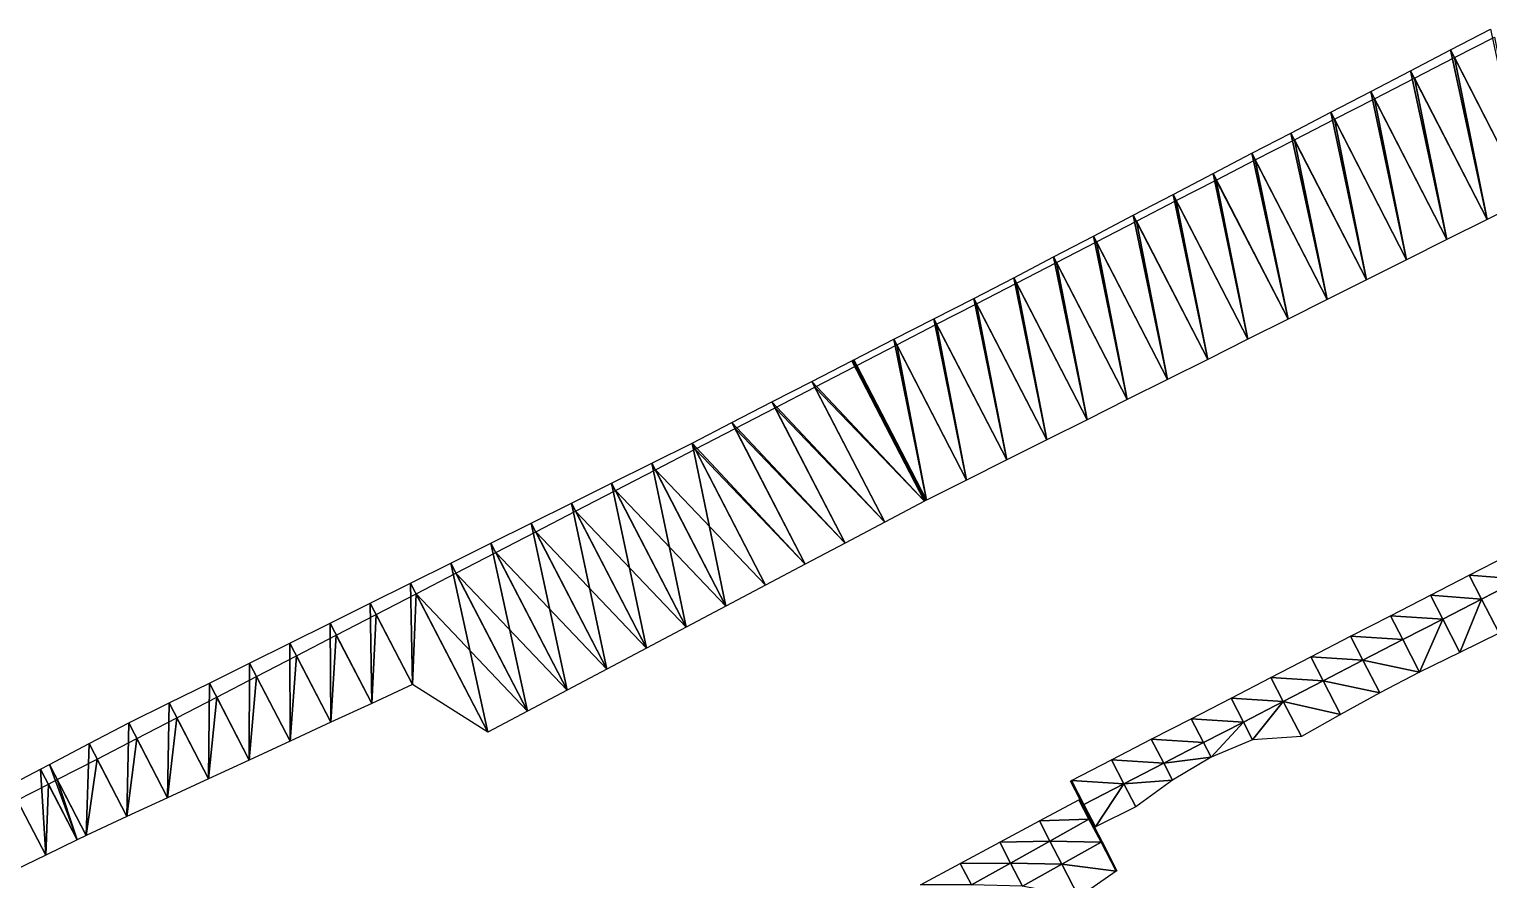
# Model space of a CAD drawing. Header units: metres. Extents: x 1882598 to 1885460, y 3171405 to 3171756.
# Drawn here: x 1882945.33 to 1882977.83, y 3171534.38 to 3171553.32 of the extents above; entities that cross this region are included whole.
import ezdxf

# ---------------------------------------------------------------- set-up
doc = ezdxf.new("R2010")
doc.units = ezdxf.units.M
doc.header["$MEASUREMENT"] = 0
doc.layers.add('Triangles surfaces projet', color=7, linetype='Continuous', true_color=0x848484)

msp = doc.modelspace()

# ---------------------------------------------------------------- linework, layer by layer
at = {"layer": 'Triangles surfaces projet'}
for points in [[(1882978.685, 3171549.525, 154.109), (1882976.979, 3171552.854, 154.041), (1882977.869, 3171553.316, 154.025), (1882978.685, 3171549.525, 154.109)], [(1882977.79, 3171549.077, 154.126), (1882976.089, 3171552.392, 154.057), (1882976.979, 3171552.854, 154.041), (1882977.79, 3171549.077, 154.126)], [(1882977.79, 3171549.077, 154.126), (1882976.979, 3171552.854, 154.041), (1882978.685, 3171549.525, 154.109), (1882977.79, 3171549.077, 154.126)], [(1882977.96, 3171553.139, 154.379), (1882978.685, 3171549.525, 154.459), (1882977.067, 3171552.682, 154.395), (1882977.96, 3171553.139, 154.379)], [(1882977.067, 3171552.682, 154.395), (1882977.79, 3171549.077, 154.476), (1882976.175, 3171552.225, 154.41), (1882977.067, 3171552.682, 154.395)], [(1882978.685, 3171549.525, 154.459), (1882977.79, 3171549.077, 154.476), (1882977.067, 3171552.682, 154.395), (1882978.685, 3171549.525, 154.459)], [(1882975.2, 3171551.93, 154.072), (1882976.089, 3171552.392, 154.057), (1882976.895, 3171548.63, 154.144), (1882975.2, 3171551.93, 154.072)], [(1882976.175, 3171552.225, 154.41), (1882976.895, 3171548.63, 154.494), (1882975.283, 3171551.768, 154.426), (1882976.175, 3171552.225, 154.41)], [(1882976.089, 3171552.392, 154.057), (1882977.79, 3171549.077, 154.126), (1882976.895, 3171548.63, 154.144), (1882976.089, 3171552.392, 154.057)], [(1882977.79, 3171549.077, 154.476), (1882976.895, 3171548.63, 154.494), (1882976.175, 3171552.225, 154.41), (1882977.79, 3171549.077, 154.476)], [(1882974.31, 3171551.467, 154.088), (1882975.2, 3171551.93, 154.072), (1882976, 3171548.182, 154.161), (1882974.31, 3171551.467, 154.088)], [(1882976, 3171548.182, 154.161), (1882975.2, 3171551.93, 154.072), (1882976.895, 3171548.63, 154.144), (1882976, 3171548.182, 154.161)], [(1882975.283, 3171551.768, 154.426), (1882976, 3171548.182, 154.511), (1882974.391, 3171551.31, 154.442), (1882975.283, 3171551.768, 154.426)], [(1882976.895, 3171548.63, 154.494), (1882976, 3171548.182, 154.511), (1882975.283, 3171551.768, 154.426), (1882976.895, 3171548.63, 154.494)], [(1882973.422, 3171551.004, 154.104), (1882974.31, 3171551.467, 154.088), (1882975.105, 3171547.734, 154.179), (1882973.422, 3171551.004, 154.104)], [(1882974.391, 3171551.31, 154.442), (1882975.105, 3171547.734, 154.529), (1882973.5, 3171550.852, 154.457), (1882974.391, 3171551.31, 154.442)], [(1882974.31, 3171551.467, 154.088), (1882976, 3171548.182, 154.161), (1882975.105, 3171547.734, 154.179), (1882974.31, 3171551.467, 154.088)], [(1882976, 3171548.182, 154.511), (1882975.105, 3171547.734, 154.529), (1882974.391, 3171551.31, 154.442), (1882976, 3171548.182, 154.511)], [(1882974.232, 3171547.297, 154.195), (1882972.555, 3171550.552, 154.119), (1882973.422, 3171551.004, 154.104), (1882974.232, 3171547.297, 154.195)], [(1882974.232, 3171547.297, 154.195), (1882973.422, 3171551.004, 154.104), (1882975.105, 3171547.734, 154.179), (1882974.232, 3171547.297, 154.195)], [(1882973.5, 3171550.852, 154.457), (1882974.232, 3171547.297, 154.545), (1882972.631, 3171550.405, 154.473), (1882973.5, 3171550.852, 154.457)], [(1882975.105, 3171547.734, 154.529), (1882974.232, 3171547.297, 154.545), (1882973.5, 3171550.852, 154.457), (1882975.105, 3171547.734, 154.529)], [(1882973.36, 3171546.861, 154.212), (1882971.689, 3171550.1, 154.135), (1882972.555, 3171550.552, 154.119), (1882973.36, 3171546.861, 154.212)], [(1882972.631, 3171550.405, 154.473), (1882973.36, 3171546.861, 154.562), (1882971.762, 3171549.958, 154.488), (1882972.631, 3171550.405, 154.473)], [(1882972.555, 3171550.552, 154.119), (1882974.232, 3171547.297, 154.195), (1882973.36, 3171546.861, 154.212), (1882972.555, 3171550.552, 154.119)], [(1882974.232, 3171547.297, 154.545), (1882973.36, 3171546.861, 154.562), (1882972.631, 3171550.405, 154.473), (1882974.232, 3171547.297, 154.545)], [(1882970.801, 3171549.636, 154.15), (1882971.689, 3171550.1, 154.135), (1882972.465, 3171546.413, 154.23), (1882970.801, 3171549.636, 154.15)], [(1882971.762, 3171549.958, 154.488), (1882972.465, 3171546.413, 154.58), (1882970.872, 3171549.5, 154.504), (1882971.762, 3171549.958, 154.488)], [(1882972.465, 3171546.413, 154.23), (1882971.689, 3171550.1, 154.135), (1882973.36, 3171546.861, 154.212), (1882972.465, 3171546.413, 154.23)], [(1882973.36, 3171546.861, 154.562), (1882972.465, 3171546.413, 154.58), (1882971.762, 3171549.958, 154.488), (1882973.36, 3171546.861, 154.562)], [(1882971.57, 3171545.965, 154.247), (1882969.914, 3171549.172, 154.166), (1882970.801, 3171549.636, 154.15), (1882971.57, 3171545.965, 154.247)], [(1882972.465, 3171546.413, 154.23), (1882971.57, 3171545.965, 154.247), (1882970.801, 3171549.636, 154.15), (1882972.465, 3171546.413, 154.23)], [(1882970.872, 3171549.5, 154.504), (1882971.57, 3171545.965, 154.597), (1882969.982, 3171549.041, 154.519), (1882970.872, 3171549.5, 154.504)], [(1882972.465, 3171546.413, 154.58), (1882971.57, 3171545.965, 154.597), (1882970.872, 3171549.5, 154.504), (1882972.465, 3171546.413, 154.58)], [(1882969.914, 3171549.172, 154.166), (1882970.675, 3171545.517, 154.264), (1882969.027, 3171548.708, 154.182), (1882969.914, 3171549.172, 154.166)], [(1882969.982, 3171549.041, 154.519), (1882970.675, 3171545.517, 154.614), (1882969.092, 3171548.582, 154.535), (1882969.982, 3171549.041, 154.519)], [(1882970.675, 3171545.517, 154.264), (1882969.914, 3171549.172, 154.166), (1882971.57, 3171545.965, 154.247), (1882970.675, 3171545.517, 154.264)], [(1882971.57, 3171545.965, 154.597), (1882970.675, 3171545.517, 154.614), (1882969.982, 3171549.041, 154.519), (1882971.57, 3171545.965, 154.597)], [(1882969.027, 3171548.708, 154.182), (1882969.78, 3171545.07, 154.281), (1882968.14, 3171548.244, 154.198), (1882969.027, 3171548.708, 154.182)], [(1882969.78, 3171545.07, 154.281), (1882969.027, 3171548.708, 154.182), (1882970.675, 3171545.517, 154.264), (1882969.78, 3171545.07, 154.281)], [(1882969.092, 3171548.582, 154.535), (1882969.78, 3171545.07, 154.631), (1882968.202, 3171548.123, 154.551), (1882969.092, 3171548.582, 154.535)], [(1882970.675, 3171545.517, 154.614), (1882969.78, 3171545.07, 154.631), (1882969.092, 3171548.582, 154.535), (1882970.675, 3171545.517, 154.614)], [(1882968.14, 3171548.244, 154.198), (1882968.885, 3171544.622, 154.298), (1882967.253, 3171547.779, 154.214), (1882968.14, 3171548.244, 154.198)], [(1882968.202, 3171548.123, 154.551), (1882968.885, 3171544.622, 154.648), (1882967.313, 3171547.663, 154.567), (1882968.202, 3171548.123, 154.551)], [(1882968.14, 3171548.244, 154.198), (1882969.78, 3171545.07, 154.281), (1882968.885, 3171544.622, 154.298), (1882968.14, 3171548.244, 154.198)], [(1882969.78, 3171545.07, 154.631), (1882968.885, 3171544.622, 154.648), (1882968.202, 3171548.123, 154.551), (1882969.78, 3171545.07, 154.631)], [(1882966.363, 3171547.321, 154.229), (1882967.253, 3171547.779, 154.214), (1882967.991, 3171544.174, 154.316), (1882966.363, 3171547.321, 154.229)], [(1882967.313, 3171547.663, 154.567), (1882967.991, 3171544.174, 154.666), (1882966.423, 3171547.204, 154.582), (1882967.313, 3171547.663, 154.567)], [(1882967.991, 3171544.174, 154.316), (1882967.253, 3171547.779, 154.214), (1882968.885, 3171544.622, 154.298), (1882967.991, 3171544.174, 154.316)], [(1882968.885, 3171544.622, 154.648), (1882967.991, 3171544.174, 154.666), (1882967.313, 3171547.663, 154.567), (1882968.885, 3171544.622, 154.648)], [(1882965.472, 3171546.866, 154.245), (1882966.363, 3171547.321, 154.229), (1882967.096, 3171543.727, 154.333), (1882965.472, 3171546.866, 154.245)], [(1882967.096, 3171543.727, 154.333), (1882966.363, 3171547.321, 154.229), (1882967.991, 3171544.174, 154.316), (1882967.096, 3171543.727, 154.333)], [(1882966.423, 3171547.204, 154.582), (1882967.096, 3171543.727, 154.683), (1882965.534, 3171546.745, 154.598), (1882966.423, 3171547.204, 154.582)], [(1882967.991, 3171544.174, 154.666), (1882967.096, 3171543.727, 154.683), (1882966.423, 3171547.204, 154.582), (1882967.991, 3171544.174, 154.666)], [(1882964.581, 3171546.411, 154.26), (1882965.472, 3171546.866, 154.245), (1882966.202, 3171543.279, 154.35), (1882964.581, 3171546.411, 154.26)], [(1882965.534, 3171546.745, 154.598), (1882966.202, 3171543.279, 154.7), (1882964.645, 3171546.285, 154.614), (1882965.534, 3171546.745, 154.598)], [(1882966.202, 3171543.279, 154.35), (1882965.472, 3171546.866, 154.245), (1882967.096, 3171543.727, 154.333), (1882966.202, 3171543.279, 154.35)], [(1882967.096, 3171543.727, 154.683), (1882966.202, 3171543.279, 154.7), (1882965.534, 3171546.745, 154.598), (1882967.096, 3171543.727, 154.683)], [(1882963.69, 3171545.955, 154.276), (1882964.581, 3171546.411, 154.26), (1882965.307, 3171542.831, 154.367), (1882963.69, 3171545.955, 154.276)], [(1882965.307, 3171542.831, 154.367), (1882964.581, 3171546.411, 154.26), (1882966.202, 3171543.279, 154.35), (1882965.307, 3171542.831, 154.367)], [(1882964.645, 3171546.285, 154.614), (1882965.307, 3171542.831, 154.717), (1882963.757, 3171545.826, 154.629), (1882964.645, 3171546.285, 154.614)], [(1882966.202, 3171543.279, 154.7), (1882965.307, 3171542.831, 154.717), (1882964.645, 3171546.285, 154.614), (1882966.202, 3171543.279, 154.7)], [(1882965.263, 3171542.808, 154.368), (1882962.756, 3171545.475, 154.295), (1882963.645, 3171545.933, 154.276), (1882965.263, 3171542.808, 154.368)], [(1882963.712, 3171545.803, 154.63), (1882965.263, 3171542.808, 154.718), (1882962.824, 3171545.343, 154.649), (1882963.712, 3171545.803, 154.63)], [(1882965.285, 3171542.82, 154.368), (1882963.645, 3171545.933, 154.276), (1882963.668, 3171545.944, 154.276), (1882965.285, 3171542.82, 154.368)], [(1882965.263, 3171542.808, 154.368), (1882963.645, 3171545.933, 154.276), (1882965.285, 3171542.82, 154.368), (1882965.263, 3171542.808, 154.368)], [(1882963.668, 3171545.944, 154.276), (1882963.69, 3171545.955, 154.276), (1882965.307, 3171542.831, 154.367), (1882963.668, 3171545.944, 154.276)], [(1882965.285, 3171542.82, 154.368), (1882963.668, 3171545.944, 154.276), (1882965.307, 3171542.831, 154.367), (1882965.285, 3171542.82, 154.368)], [(1882963.735, 3171545.815, 154.63), (1882965.285, 3171542.82, 154.718), (1882963.712, 3171545.803, 154.63), (1882963.735, 3171545.815, 154.63)], [(1882965.285, 3171542.82, 154.718), (1882965.263, 3171542.808, 154.718), (1882963.712, 3171545.803, 154.63), (1882965.285, 3171542.82, 154.718)], [(1882963.757, 3171545.826, 154.629), (1882965.307, 3171542.831, 154.717), (1882963.735, 3171545.815, 154.63), (1882963.757, 3171545.826, 154.629)], [(1882965.307, 3171542.831, 154.717), (1882965.285, 3171542.82, 154.718), (1882963.735, 3171545.815, 154.63), (1882965.307, 3171542.831, 154.717)], [(1882964.379, 3171542.34, 154.387), (1882961.867, 3171545.017, 154.314), (1882962.756, 3171545.475, 154.295), (1882964.379, 3171542.34, 154.387)], [(1882964.379, 3171542.34, 154.387), (1882962.756, 3171545.475, 154.295), (1882965.263, 3171542.808, 154.368), (1882964.379, 3171542.34, 154.387)], [(1882962.824, 3171545.343, 154.649), (1882964.379, 3171542.34, 154.737), (1882961.936, 3171544.883, 154.668), (1882962.824, 3171545.343, 154.649)], [(1882965.263, 3171542.808, 154.718), (1882964.379, 3171542.34, 154.737), (1882962.824, 3171545.343, 154.649), (1882965.263, 3171542.808, 154.718)], [(1882963.495, 3171541.873, 154.406), (1882960.978, 3171544.559, 154.332), (1882961.867, 3171545.017, 154.314), (1882963.495, 3171541.873, 154.406)], [(1882961.936, 3171544.883, 154.668), (1882963.495, 3171541.873, 154.756), (1882961.048, 3171544.424, 154.686), (1882961.936, 3171544.883, 154.668)], [(1882963.495, 3171541.873, 154.406), (1882961.867, 3171545.017, 154.314), (1882964.379, 3171542.34, 154.387), (1882963.495, 3171541.873, 154.406)], [(1882964.379, 3171542.34, 154.737), (1882963.495, 3171541.873, 154.756), (1882961.936, 3171544.883, 154.668), (1882964.379, 3171542.34, 154.737)], [(1882962.611, 3171541.405, 154.425), (1882960.088, 3171544.102, 154.351), (1882960.978, 3171544.559, 154.332), (1882962.611, 3171541.405, 154.425)], [(1882961.048, 3171544.424, 154.686), (1882962.611, 3171541.405, 154.775), (1882960.16, 3171543.964, 154.705), (1882961.048, 3171544.424, 154.686)], [(1882962.611, 3171541.405, 154.425), (1882960.978, 3171544.559, 154.332), (1882963.495, 3171541.873, 154.406), (1882962.611, 3171541.405, 154.425)], [(1882963.495, 3171541.873, 154.756), (1882962.611, 3171541.405, 154.775), (1882961.048, 3171544.424, 154.686), (1882963.495, 3171541.873, 154.756)], [(1882960.843, 3171540.469, 154.462), (1882959.193, 3171543.657, 154.369), (1882960.088, 3171544.102, 154.351), (1882960.843, 3171540.469, 154.462)], [(1882960.088, 3171544.102, 154.351), (1882962.611, 3171541.405, 154.425), (1882961.727, 3171540.937, 154.443), (1882960.088, 3171544.102, 154.351)], [(1882960.843, 3171540.469, 154.462), (1882960.088, 3171544.102, 154.351), (1882961.727, 3171540.937, 154.443), (1882960.843, 3171540.469, 154.462)], [(1882960.16, 3171543.964, 154.705), (1882961.727, 3171540.937, 154.793), (1882959.272, 3171543.504, 154.723), (1882960.16, 3171543.964, 154.705)], [(1882962.611, 3171541.405, 154.775), (1882961.727, 3171540.937, 154.793), (1882960.16, 3171543.964, 154.705), (1882962.611, 3171541.405, 154.775)], [(1882959.959, 3171540.002, 154.481), (1882958.298, 3171543.211, 154.387), (1882959.193, 3171543.657, 154.369), (1882959.959, 3171540.002, 154.481)], [(1882959.272, 3171543.504, 154.723), (1882960.843, 3171540.469, 154.812), (1882958.384, 3171543.044, 154.742), (1882959.272, 3171543.504, 154.723)], [(1882959.959, 3171540.002, 154.481), (1882959.193, 3171543.657, 154.369), (1882960.843, 3171540.469, 154.462), (1882959.959, 3171540.002, 154.481)], [(1882961.727, 3171540.937, 154.793), (1882960.843, 3171540.469, 154.812), (1882959.272, 3171543.504, 154.723), (1882961.727, 3171540.937, 154.793)], [(1882959.075, 3171539.534, 154.5), (1882957.402, 3171542.766, 154.405), (1882958.298, 3171543.211, 154.387), (1882959.075, 3171539.534, 154.5)], [(1882958.298, 3171543.211, 154.387), (1882959.959, 3171540.002, 154.481), (1882959.075, 3171539.534, 154.5), (1882958.298, 3171543.211, 154.387)], [(1882958.191, 3171539.066, 154.519), (1882956.507, 3171542.32, 154.423), (1882957.402, 3171542.766, 154.405), (1882958.191, 3171539.066, 154.519)], [(1882957.402, 3171542.766, 154.405), (1882959.075, 3171539.534, 154.5), (1882958.191, 3171539.066, 154.519), (1882957.402, 3171542.766, 154.405)], [(1882958.384, 3171543.044, 154.742), (1882959.959, 3171540.002, 154.831), (1882957.496, 3171542.585, 154.761), (1882958.384, 3171543.044, 154.742)], [(1882960.843, 3171540.469, 154.812), (1882959.959, 3171540.002, 154.831), (1882958.384, 3171543.044, 154.742), (1882960.843, 3171540.469, 154.812)], [(1882957.496, 3171542.585, 154.761), (1882959.075, 3171539.534, 154.85), (1882956.608, 3171542.125, 154.779), (1882957.496, 3171542.585, 154.761)], [(1882959.959, 3171540.002, 154.831), (1882959.075, 3171539.534, 154.85), (1882957.496, 3171542.585, 154.761), (1882959.959, 3171540.002, 154.831)], [(1882955.611, 3171541.875, 154.442), (1882956.507, 3171542.32, 154.423), (1882957.307, 3171538.599, 154.538), (1882955.611, 3171541.875, 154.442)], [(1882956.608, 3171542.125, 154.779), (1882958.191, 3171539.066, 154.869), (1882955.72, 3171541.665, 154.798), (1882956.608, 3171542.125, 154.779)], [(1882958.191, 3171539.066, 154.519), (1882957.307, 3171538.599, 154.538), (1882956.507, 3171542.32, 154.423), (1882958.191, 3171539.066, 154.519)], [(1882959.075, 3171539.534, 154.85), (1882958.191, 3171539.066, 154.869), (1882956.608, 3171542.125, 154.779), (1882959.075, 3171539.534, 154.85)], [(1882955.611, 3171541.875, 154.442), (1882956.423, 3171538.131, 154.556), (1882954.716, 3171541.43, 154.46), (1882955.611, 3171541.875, 154.442)], [(1882955.611, 3171541.875, 154.442), (1882957.307, 3171538.599, 154.538), (1882956.423, 3171538.131, 154.556), (1882955.611, 3171541.875, 154.442)], [(1882955.72, 3171541.665, 154.798), (1882957.307, 3171538.599, 154.888), (1882954.832, 3171541.205, 154.816), (1882955.72, 3171541.665, 154.798)], [(1882958.191, 3171539.066, 154.869), (1882957.307, 3171538.599, 154.888), (1882955.72, 3171541.665, 154.798), (1882958.191, 3171539.066, 154.869)], [(1882977.393, 3171541.161, 154.577), (1882978.259, 3171541.607, 154.559), (1882978.533, 3171541.074, 154.535), (1882977.393, 3171541.161, 154.577)], [(1882954.716, 3171541.43, 154.46), (1882955.54, 3171537.663, 154.575), (1882953.82, 3171540.984, 154.478), (1882954.716, 3171541.43, 154.46)], [(1882956.423, 3171538.131, 154.906), (1882953.944, 3171540.745, 154.835), (1882954.832, 3171541.205, 154.816), (1882956.423, 3171538.131, 154.906)], [(1882956.423, 3171538.131, 154.556), (1882955.54, 3171537.663, 154.575), (1882954.716, 3171541.43, 154.46), (1882956.423, 3171538.131, 154.556)], [(1882957.307, 3171538.599, 154.888), (1882956.423, 3171538.131, 154.906), (1882954.832, 3171541.205, 154.816), (1882957.307, 3171538.599, 154.888)], [(1882977.393, 3171541.161, 154.577), (1882977.668, 3171540.628, 154.553), (1882976.528, 3171540.716, 154.595), (1882977.393, 3171541.161, 154.577)], [(1882978.533, 3171541.074, 154.535), (1882977.668, 3171540.628, 154.553), (1882977.393, 3171541.161, 154.577), (1882978.533, 3171541.074, 154.535)], [(1882953.82, 3171540.984, 154.478), (1882953.864, 3171538.725, 154.549), (1882952.925, 3171540.539, 154.496), (1882953.82, 3171540.984, 154.478)], [(1882955.54, 3171537.663, 154.575), (1882953.864, 3171538.725, 154.549), (1882953.82, 3171540.984, 154.478), (1882955.54, 3171537.663, 154.575)], [(1882978.059, 3171539.869, 153.984), (1882977.668, 3171540.628, 154.553), (1882978.533, 3171541.074, 154.535), (1882978.059, 3171539.869, 153.984)], [(1882952.029, 3171540.093, 154.514), (1882952.925, 3171540.539, 154.496), (1882952.955, 3171538.305, 154.567), (1882952.029, 3171540.093, 154.514)], [(1882952.955, 3171538.305, 154.567), (1882952.925, 3171540.539, 154.496), (1882953.864, 3171538.725, 154.549), (1882952.955, 3171538.305, 154.567)], [(1882953.944, 3171540.745, 154.835), (1882953.864, 3171538.725, 154.899), (1882953.056, 3171540.286, 154.854), (1882953.944, 3171540.745, 154.835)], [(1882953.944, 3171540.745, 154.835), (1882955.54, 3171537.663, 154.925), (1882953.864, 3171538.725, 154.899), (1882953.944, 3171540.745, 154.835)], [(1882955.54, 3171537.663, 154.925), (1882953.944, 3171540.745, 154.835), (1882956.423, 3171538.131, 154.906), (1882955.54, 3171537.663, 154.925)], [(1882976.803, 3171540.182, 154.571), (1882975.64, 3171540.258, 154.614), (1882976.528, 3171540.716, 154.595), (1882976.803, 3171540.182, 154.571)], [(1882977.668, 3171540.628, 154.553), (1882976.803, 3171540.182, 154.571), (1882976.528, 3171540.716, 154.595), (1882977.668, 3171540.628, 154.553)], [(1882976.803, 3171540.182, 154.571), (1882977.668, 3171540.628, 154.553), (1882977.185, 3171539.44, 154.015), (1882976.803, 3171540.182, 154.571)], [(1882977.185, 3171539.44, 154.015), (1882977.668, 3171540.628, 154.553), (1882978.059, 3171539.869, 153.984), (1882977.185, 3171539.44, 154.015)], [(1882953.056, 3171540.286, 154.854), (1882952.955, 3171538.305, 154.917), (1882952.168, 3171539.826, 154.872), (1882953.056, 3171540.286, 154.854)], [(1882953.864, 3171538.725, 154.899), (1882952.955, 3171538.305, 154.917), (1882953.056, 3171540.286, 154.854), (1882953.864, 3171538.725, 154.899)], [(1882975.64, 3171540.258, 154.614), (1882975.916, 3171539.725, 154.59), (1882974.753, 3171539.8, 154.632), (1882975.64, 3171540.258, 154.614)], [(1882976.803, 3171540.182, 154.571), (1882975.916, 3171539.725, 154.59), (1882975.64, 3171540.258, 154.614), (1882976.803, 3171540.182, 154.571)], [(1882976.289, 3171539, 154.046), (1882975.916, 3171539.725, 154.59), (1882976.803, 3171540.182, 154.571), (1882976.289, 3171539, 154.046)], [(1882976.803, 3171540.182, 154.571), (1882977.185, 3171539.44, 154.015), (1882976.289, 3171539, 154.046), (1882976.803, 3171540.182, 154.571)], [(1882951.134, 3171539.648, 154.533), (1882952.029, 3171540.093, 154.514), (1882952.047, 3171537.885, 154.584), (1882951.134, 3171539.648, 154.533)], [(1882952.029, 3171540.093, 154.514), (1882952.955, 3171538.305, 154.567), (1882952.047, 3171537.885, 154.584), (1882952.029, 3171540.093, 154.514)], [(1882951.138, 3171537.465, 154.602), (1882950.238, 3171539.202, 154.551), (1882951.134, 3171539.648, 154.533), (1882951.138, 3171537.465, 154.602)], [(1882951.138, 3171537.465, 154.602), (1882951.134, 3171539.648, 154.533), (1882952.047, 3171537.885, 154.584), (1882951.138, 3171537.465, 154.602)], [(1882952.168, 3171539.826, 154.872), (1882952.047, 3171537.885, 154.934), (1882951.28, 3171539.366, 154.891), (1882952.168, 3171539.826, 154.872)], [(1882952.955, 3171538.305, 154.917), (1882952.047, 3171537.885, 154.934), (1882952.168, 3171539.826, 154.872), (1882952.955, 3171538.305, 154.917)], [(1882975.028, 3171539.267, 154.608), (1882973.866, 3171539.341, 154.651), (1882974.753, 3171539.8, 154.632), (1882975.028, 3171539.267, 154.608)], [(1882974.753, 3171539.8, 154.632), (1882975.916, 3171539.725, 154.59), (1882975.028, 3171539.267, 154.608), (1882974.753, 3171539.8, 154.632)], [(1882975.916, 3171539.725, 154.59), (1882976.289, 3171539, 154.046), (1882975.028, 3171539.267, 154.608), (1882975.916, 3171539.725, 154.59)], [(1882950.229, 3171537.045, 154.619), (1882949.343, 3171538.757, 154.569), (1882950.238, 3171539.202, 154.551), (1882950.229, 3171537.045, 154.619)], [(1882950.229, 3171537.045, 154.619), (1882950.238, 3171539.202, 154.551), (1882951.138, 3171537.465, 154.602), (1882950.229, 3171537.045, 154.619)], [(1882951.28, 3171539.366, 154.891), (1882951.138, 3171537.465, 154.952), (1882950.392, 3171538.906, 154.909), (1882951.28, 3171539.366, 154.891)], [(1882952.047, 3171537.885, 154.934), (1882951.138, 3171537.465, 154.952), (1882951.28, 3171539.366, 154.891), (1882952.047, 3171537.885, 154.934)], [(1882974.141, 3171538.808, 154.627), (1882972.978, 3171538.883, 154.67), (1882973.866, 3171539.341, 154.651), (1882974.141, 3171538.808, 154.627)], [(1882973.866, 3171539.341, 154.651), (1882975.028, 3171539.267, 154.608), (1882974.141, 3171538.808, 154.627), (1882973.866, 3171539.341, 154.651)], [(1882975.403, 3171538.541, 154.064), (1882974.141, 3171538.808, 154.627), (1882975.028, 3171539.267, 154.608), (1882975.403, 3171538.541, 154.064)], [(1882975.403, 3171538.541, 154.064), (1882975.028, 3171539.267, 154.608), (1882976.289, 3171539, 154.046), (1882975.403, 3171538.541, 154.064)], [(1882950.392, 3171538.906, 154.909), (1882950.229, 3171537.045, 154.969), (1882949.504, 3171538.447, 154.928), (1882950.392, 3171538.906, 154.909)], [(1882951.138, 3171537.465, 154.952), (1882950.229, 3171537.045, 154.969), (1882950.392, 3171538.906, 154.909), (1882951.138, 3171537.465, 154.952)], [(1882973.254, 3171538.35, 154.646), (1882972.091, 3171538.424, 154.688), (1882972.978, 3171538.883, 154.67), (1882973.254, 3171538.35, 154.646)], [(1882973.254, 3171538.35, 154.646), (1882972.978, 3171538.883, 154.67), (1882974.141, 3171538.808, 154.627), (1882973.254, 3171538.35, 154.646)], [(1882949.343, 3171538.757, 154.569), (1882949.321, 3171536.625, 154.637), (1882948.445, 3171538.316, 154.587), (1882949.343, 3171538.757, 154.569)], [(1882949.321, 3171536.625, 154.637), (1882949.343, 3171538.757, 154.569), (1882950.229, 3171537.045, 154.619), (1882949.321, 3171536.625, 154.637)], [(1882974.53, 3171538.055, 154.062), (1882973.254, 3171538.35, 154.646), (1882974.141, 3171538.808, 154.627), (1882974.53, 3171538.055, 154.062)], [(1882975.403, 3171538.541, 154.064), (1882974.53, 3171538.055, 154.062), (1882974.141, 3171538.808, 154.627), (1882975.403, 3171538.541, 154.064)], [(1882948.445, 3171538.316, 154.587), (1882948.412, 3171536.205, 154.654), (1882947.547, 3171537.876, 154.605), (1882948.445, 3171538.316, 154.587)], [(1882948.412, 3171536.205, 154.654), (1882948.445, 3171538.316, 154.587), (1882949.321, 3171536.625, 154.637), (1882948.412, 3171536.205, 154.654)], [(1882949.504, 3171538.447, 154.928), (1882949.321, 3171536.625, 154.987), (1882948.616, 3171537.987, 154.947), (1882949.504, 3171538.447, 154.928)], [(1882950.229, 3171537.045, 154.969), (1882949.321, 3171536.625, 154.987), (1882949.504, 3171538.447, 154.928), (1882950.229, 3171537.045, 154.969)], [(1882971.203, 3171537.965, 154.707), (1882972.091, 3171538.424, 154.688), (1882972.366, 3171537.891, 154.664), (1882971.203, 3171537.965, 154.707)], [(1882972.366, 3171537.891, 154.664), (1882972.091, 3171538.424, 154.688), (1882973.254, 3171538.35, 154.646), (1882972.366, 3171537.891, 154.664)], [(1882972.366, 3171537.891, 154.664), (1882973.254, 3171538.35, 154.646), (1882972.571, 3171537.494, 154.367), (1882972.366, 3171537.891, 154.664)], [(1882973.254, 3171538.35, 154.646), (1882973.657, 3171537.568, 154.059), (1882972.571, 3171537.494, 154.367), (1882973.254, 3171538.35, 154.646)], [(1882973.657, 3171537.568, 154.059), (1882973.254, 3171538.35, 154.646), (1882974.53, 3171538.055, 154.062), (1882973.657, 3171537.568, 154.059)], [(1882948.616, 3171537.987, 154.947), (1882948.412, 3171536.205, 155.004), (1882947.727, 3171537.527, 154.965), (1882948.616, 3171537.987, 154.947)], [(1882949.321, 3171536.625, 154.987), (1882948.412, 3171536.205, 155.004), (1882948.616, 3171537.987, 154.947), (1882949.321, 3171536.625, 154.987)], [(1882971.203, 3171537.965, 154.707), (1882971.479, 3171537.432, 154.683), (1882970.315, 3171537.506, 154.725), (1882971.203, 3171537.965, 154.707)], [(1882971.479, 3171537.432, 154.683), (1882971.203, 3171537.965, 154.707), (1882972.366, 3171537.891, 154.664), (1882971.479, 3171537.432, 154.683)], [(1882971.479, 3171537.432, 154.683), (1882972.366, 3171537.891, 154.664), (1882971.646, 3171537.109, 154.441), (1882971.479, 3171537.432, 154.683)], [(1882971.646, 3171537.109, 154.441), (1882972.366, 3171537.891, 154.664), (1882972.571, 3171537.494, 154.367), (1882971.646, 3171537.109, 154.441)], [(1882946.661, 3171537.412, 154.624), (1882947.547, 3171537.876, 154.605), (1882947.504, 3171535.785, 154.672), (1882946.661, 3171537.412, 154.624)], [(1882948.412, 3171536.205, 154.654), (1882947.504, 3171535.785, 154.672), (1882947.547, 3171537.876, 154.605), (1882948.412, 3171536.205, 154.654)], [(1882945.778, 3171536.943, 154.643), (1882946.661, 3171537.412, 154.624), (1882946.595, 3171535.364, 154.689), (1882945.778, 3171536.943, 154.643)], [(1882946.595, 3171535.364, 154.689), (1882946.661, 3171537.412, 154.624), (1882947.504, 3171535.785, 154.672), (1882946.595, 3171535.364, 154.689)], [(1882947.727, 3171537.527, 154.965), (1882947.504, 3171535.785, 155.022), (1882946.839, 3171537.067, 154.984), (1882947.727, 3171537.527, 154.965)], [(1882948.412, 3171536.205, 155.004), (1882947.504, 3171535.785, 155.022), (1882947.727, 3171537.527, 154.965), (1882948.412, 3171536.205, 155.004)], [(1882970.591, 3171536.973, 154.701), (1882969.428, 3171537.046, 154.744), (1882970.315, 3171537.506, 154.725), (1882970.591, 3171536.973, 154.701)], [(1882970.315, 3171537.506, 154.725), (1882971.479, 3171537.432, 154.683), (1882970.591, 3171536.973, 154.701), (1882970.315, 3171537.506, 154.725)], [(1882971.479, 3171537.432, 154.683), (1882971.646, 3171537.109, 154.441), (1882970.591, 3171536.973, 154.701), (1882971.479, 3171537.432, 154.683)], [(1882945.778, 3171536.943, 154.643), (1882946.398, 3171535.267, 154.693), (1882945.583, 3171536.841, 154.647), (1882945.778, 3171536.943, 154.643)], [(1882946.398, 3171535.267, 154.693), (1882945.778, 3171536.943, 154.643), (1882946.595, 3171535.364, 154.689), (1882946.398, 3171535.267, 154.693)], [(1882946.839, 3171537.067, 154.984), (1882946.595, 3171535.364, 155.039), (1882945.951, 3171536.608, 155.003), (1882946.839, 3171537.067, 154.984)], [(1882947.504, 3171535.785, 155.022), (1882946.595, 3171535.364, 155.039), (1882946.839, 3171537.067, 154.984), (1882947.504, 3171535.785, 155.022)], [(1882968.54, 3171536.587, 154.763), (1882969.428, 3171537.046, 154.744), (1882969.703, 3171536.513, 154.72), (1882968.54, 3171536.587, 154.763)], [(1882969.428, 3171537.046, 154.744), (1882970.591, 3171536.973, 154.701), (1882969.703, 3171536.513, 154.72), (1882969.428, 3171537.046, 154.744)], [(1882970.591, 3171536.973, 154.701), (1882970.787, 3171536.594, 154.417), (1882969.703, 3171536.513, 154.72), (1882970.591, 3171536.973, 154.701)], [(1882970.787, 3171536.594, 154.417), (1882970.591, 3171536.973, 154.701), (1882971.646, 3171537.109, 154.441), (1882970.787, 3171536.594, 154.417)], [(1882945.583, 3171536.841, 154.647), (1882945.696, 3171534.925, 154.705), (1882944.893, 3171536.476, 154.66), (1882945.583, 3171536.841, 154.647)], [(1882945.696, 3171534.925, 154.705), (1882945.583, 3171536.841, 154.647), (1882946.398, 3171535.267, 154.693), (1882945.696, 3171534.925, 154.705)], [(1882945.951, 3171536.608, 155.003), (1882946.398, 3171535.267, 155.043), (1882945.756, 3171536.506, 155.007), (1882945.951, 3171536.608, 155.003)], [(1882946.595, 3171535.364, 155.039), (1882946.398, 3171535.267, 155.043), (1882945.951, 3171536.608, 155.003), (1882946.595, 3171535.364, 155.039)], [(1882968.794, 3171536.042, 154.739), (1882968.518, 3171536.575, 154.763), (1882968.54, 3171536.587, 154.763), (1882968.794, 3171536.042, 154.739)], [(1882968.54, 3171536.587, 154.763), (1882968.816, 3171536.054, 154.739), (1882968.794, 3171536.042, 154.739), (1882968.54, 3171536.587, 154.763)], [(1882969.703, 3171536.513, 154.72), (1882968.816, 3171536.054, 154.739), (1882968.54, 3171536.587, 154.763), (1882969.703, 3171536.513, 154.72)], [(1882969.703, 3171536.513, 154.72), (1882970.787, 3171536.594, 154.417), (1882969.967, 3171536.004, 154.337), (1882969.703, 3171536.513, 154.72)], [(1882944.797, 3171534.487, 154.72), (1882944.893, 3171536.476, 154.66), (1882945.696, 3171534.925, 154.705), (1882944.797, 3171534.487, 154.72)], [(1882945.756, 3171536.506, 155.007), (1882945.696, 3171534.925, 155.055), (1882945.063, 3171536.148, 155.019), (1882945.756, 3171536.506, 155.007)], [(1882946.398, 3171535.267, 155.043), (1882945.696, 3171534.925, 155.055), (1882945.756, 3171536.506, 155.007), (1882946.398, 3171535.267, 155.043)], [(1882968.726, 3171536.173, 154.945), (1882968.518, 3171536.575, 154.763), (1882968.794, 3171536.042, 154.739), (1882968.726, 3171536.173, 154.945)], [(1882968.816, 3171536.054, 154.739), (1882969.703, 3171536.513, 154.72), (1882969.072, 3171535.559, 154.367), (1882968.816, 3171536.054, 154.739)], [(1882969.703, 3171536.513, 154.72), (1882969.967, 3171536.004, 154.337), (1882969.072, 3171535.559, 154.367), (1882969.703, 3171536.513, 154.72)], [(1882945.696, 3171534.925, 155.055), (1882944.797, 3171534.487, 155.07), (1882945.063, 3171536.148, 155.019), (1882945.696, 3171534.925, 155.055)], [(1882967.823, 3171535.689, 154.963), (1882968.704, 3171536.162, 154.945), (1882968.927, 3171535.731, 154.46), (1882967.823, 3171535.689, 154.963)], [(1882968.726, 3171536.173, 154.945), (1882968.794, 3171536.042, 154.739), (1882968.704, 3171536.162, 154.945), (1882968.726, 3171536.173, 154.945)], [(1882968.794, 3171536.042, 154.739), (1882968.927, 3171535.731, 154.46), (1882968.704, 3171536.162, 154.945), (1882968.794, 3171536.042, 154.739)], [(1882968.794, 3171536.042, 154.739), (1882968.816, 3171536.054, 154.739), (1882969.049, 3171535.548, 154.368), (1882968.794, 3171536.042, 154.739)], [(1882969.049, 3171535.548, 154.368), (1882968.949, 3171535.742, 154.46), (1882968.794, 3171536.042, 154.739), (1882969.049, 3171535.548, 154.368)], [(1882968.949, 3171535.742, 154.46), (1882968.927, 3171535.731, 154.46), (1882968.794, 3171536.042, 154.739), (1882968.949, 3171535.742, 154.46)], [(1882969.049, 3171535.548, 154.368), (1882968.816, 3171536.054, 154.739), (1882969.072, 3171535.559, 154.367), (1882969.049, 3171535.548, 154.368)], [(1882967.823, 3171535.689, 154.963), (1882968.054, 3171535.242, 154.46), (1882966.942, 3171535.216, 154.982), (1882967.823, 3171535.689, 154.963)], [(1882968.054, 3171535.242, 154.46), (1882967.823, 3171535.689, 154.963), (1882968.927, 3171535.731, 154.46), (1882968.054, 3171535.242, 154.46)], [(1882968.927, 3171535.731, 154.46), (1882969.195, 3171535.213, 154.46), (1882968.054, 3171535.242, 154.46), (1882968.927, 3171535.731, 154.46)], [(1882969.049, 3171535.548, 154.368), (1882968.927, 3171535.731, 154.46), (1882968.949, 3171535.742, 154.46), (1882969.049, 3171535.548, 154.368)], [(1882969.195, 3171535.213, 154.46), (1882968.927, 3171535.731, 154.46), (1882969.049, 3171535.548, 154.368), (1882969.195, 3171535.213, 154.46)], [(1882969.049, 3171535.548, 154.368), (1882969.217, 3171535.225, 154.46), (1882969.195, 3171535.213, 154.46), (1882969.049, 3171535.548, 154.368)], [(1882969.217, 3171535.225, 154.46), (1882969.049, 3171535.548, 154.368), (1882969.55, 3171534.581, 155.184), (1882969.217, 3171535.225, 154.46)], [(1882966.06, 3171534.742, 155), (1882966.942, 3171535.216, 154.982), (1882967.181, 3171534.752, 154.46), (1882966.06, 3171534.742, 155)], [(1882966.942, 3171535.216, 154.982), (1882968.054, 3171535.242, 154.46), (1882967.181, 3171534.752, 154.46), (1882966.942, 3171535.216, 154.982)], [(1882967.181, 3171534.752, 154.46), (1882968.054, 3171535.242, 154.46), (1882968.322, 3171534.724, 154.46), (1882967.181, 3171534.752, 154.46)], [(1882969.195, 3171535.213, 154.46), (1882968.322, 3171534.724, 154.46), (1882968.054, 3171535.242, 154.46), (1882969.195, 3171535.213, 154.46)], [(1882968.322, 3171534.724, 154.46), (1882969.195, 3171535.213, 154.46), (1882969.529, 3171534.568, 155.186), (1882968.322, 3171534.724, 154.46)], [(1882969.195, 3171535.213, 154.46), (1882969.217, 3171535.225, 154.46), (1882969.55, 3171534.581, 155.184), (1882969.195, 3171535.213, 154.46)], [(1882969.55, 3171534.581, 155.184), (1882969.529, 3171534.568, 155.186), (1882969.195, 3171535.213, 154.46), (1882969.55, 3171534.581, 155.184)], [(1882966.308, 3171534.263, 154.46), (1882965.179, 3171534.269, 155.018), (1882966.06, 3171534.742, 155), (1882966.308, 3171534.263, 154.46)], [(1882967.181, 3171534.752, 154.46), (1882966.308, 3171534.263, 154.46), (1882966.06, 3171534.742, 155), (1882967.181, 3171534.752, 154.46)], [(1882967.449, 3171534.235, 154.46), (1882966.308, 3171534.263, 154.46), (1882967.181, 3171534.752, 154.46), (1882967.449, 3171534.235, 154.46)], [(1882968.322, 3171534.724, 154.46), (1882967.449, 3171534.235, 154.46), (1882967.181, 3171534.752, 154.46), (1882968.322, 3171534.724, 154.46)], [(1882968.702, 3171533.99, 155.287), (1882967.449, 3171534.235, 154.46), (1882968.322, 3171534.724, 154.46), (1882968.702, 3171533.99, 155.287)], [(1882968.702, 3171533.99, 155.287), (1882968.322, 3171534.724, 154.46), (1882969.529, 3171534.568, 155.186), (1882968.702, 3171533.99, 155.287)]]:
    msp.add_3dface(points, dxfattribs=at)

doc.saveas('drawing.dxf')
